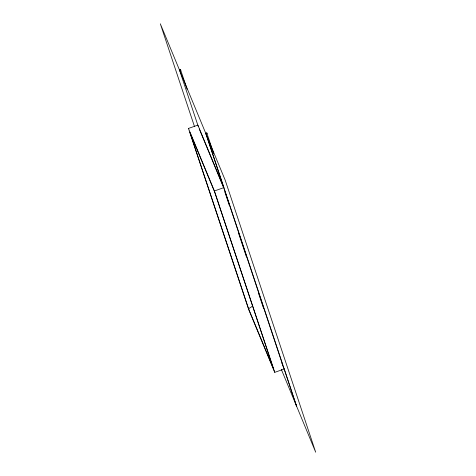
<?xml version="1.0" encoding="UTF-8"?>
<svg xmlns="http://www.w3.org/2000/svg" width="476" height="476" viewBox="0 0 476 476"><rect width="100%" height="100%" fill="white"/><g stroke="black" fill="none" stroke-linecap="round" stroke-linejoin="round"><path stroke-width="0.71" d="M248.579 308.787L189.864 132.286L214.64 192.001L273.355 368.501L248.579 308.787L252.702 306.038M179.773 70.692L180.82 70.323L180.458 69.454L179.41 69.823L198.218 126.348M188.466 128.437L197.879 125.111L223.815 187.639L214.408 190.965L188.466 128.437L248.811 309.828L274.747 372.351L284.16 369.025L296.227 405.308M296.59 406.177L206.078 134.089L207.12 133.72L206.762 132.852L205.715 133.22L223.815 187.639M199.271 128.966L223.762 187.99M281.905 363.117L282.762 365.175L224.047 188.68M282.464 364.949L284.16 369.025M281.28 369.287L315.683 452.2L225.172 180.112L160.317 23.8L194.553 126.711M206.762 132.852L213.724 153.778M224.85 191.953L229.313 205.358M238.702 233.585L246.449 256.879M258.658 293.573L263.585 308.394M180.458 69.454L187.086 89.161M214.408 190.965L274.747 372.351"/></g></svg>
